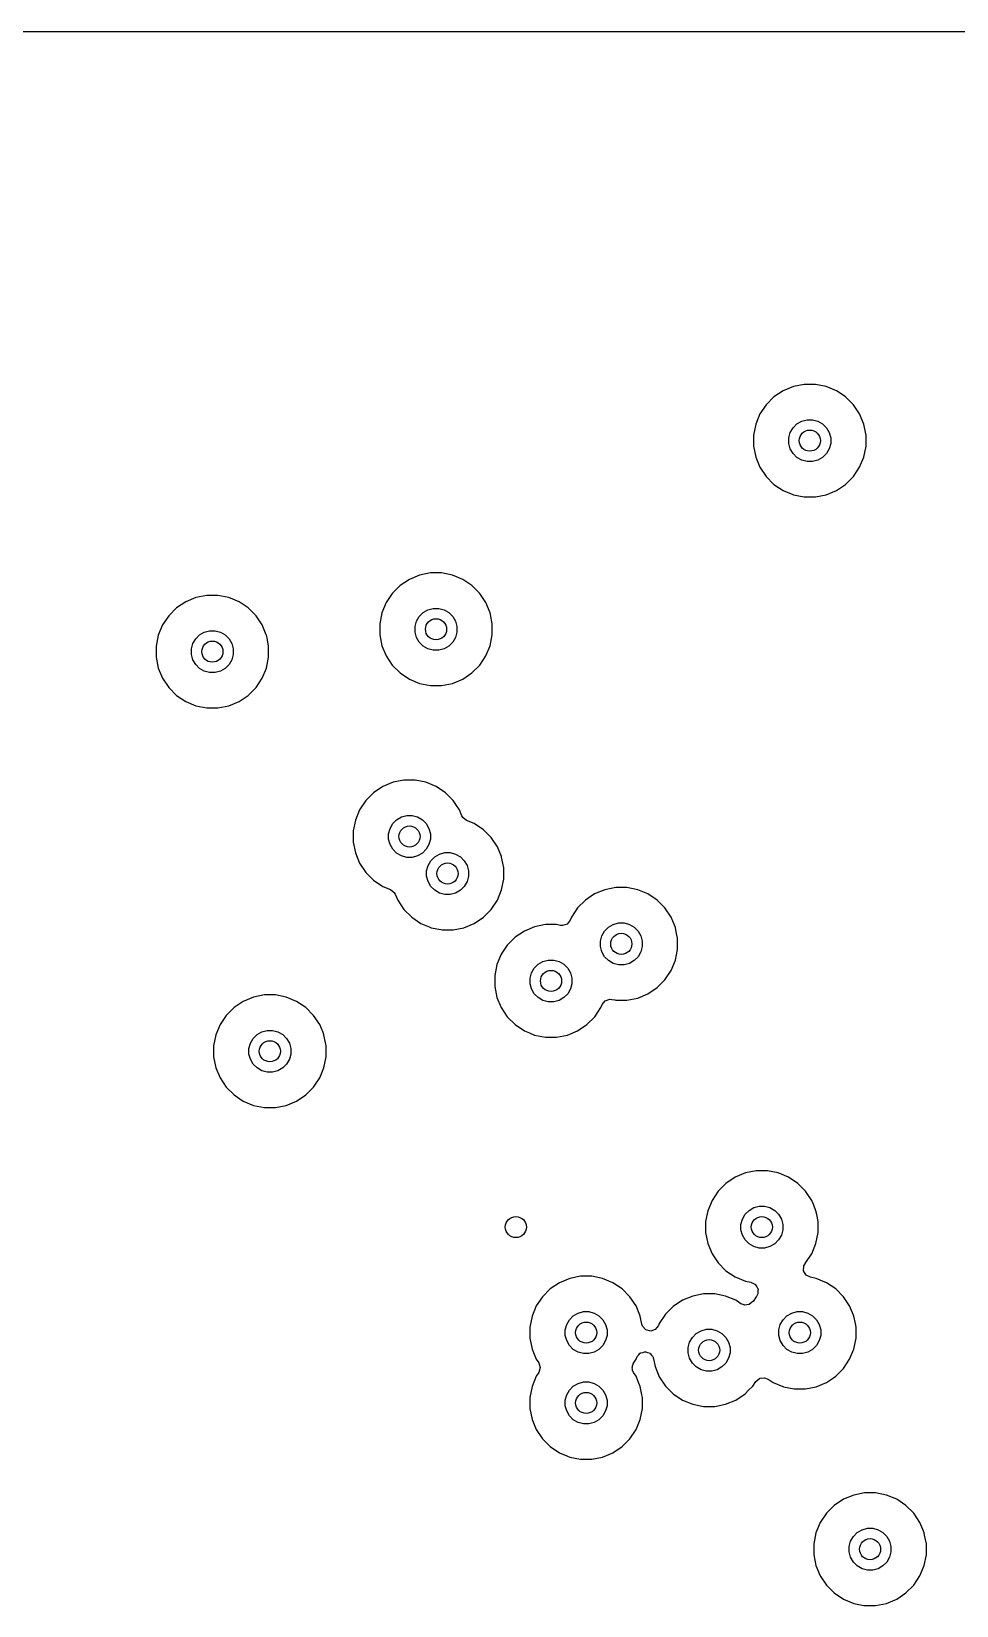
# Model space of a CAD drawing. Header units: inches. Extents: x 2.68 to 6.18, y -3.58 to -1.67.
# Drawn here: x 4.335 to 4.853, y -2.554 to -1.673 of the extents above; entities that cross this region are included whole.
import ezdxf

# ---------------------------------------------------------------- set-up
doc = ezdxf.new("R2010")
doc.units = ezdxf.units.IN
doc.header["$MEASUREMENT"] = 0
doc.layers.add('In2.Cu', color=33, linetype='CONTINUOUS', true_color=0xce7d2c)

msp = doc.modelspace()

# ---------------------------------------------------------------- linework, layer by layer
at = {"layer": 'In2.Cu', "linetype": 'CONTINUOUS'}
for p, q in [((2.68207, -1.67325), (6.1762, -1.67325)), ((4.75602, -1.87435), (4.75085, -1.8778)), ((4.76175, -1.87198), (4.75602, -1.87435)), ((4.75602, -1.87435), (4.75602, -1.87435)), ((4.76784, -1.87077), (4.76175, -1.87198)), ((4.76175, -1.87198), (4.76175, -1.87198)), ((4.77405, -1.87077), (4.76784, -1.87077)), ((4.76784, -1.87077), (4.76784, -1.87077)), ((4.78014, -1.87198), (4.77405, -1.87077)), ((4.77405, -1.87077), (4.77405, -1.87077)), ((4.78587, -1.87435), (4.78014, -1.87198)), ((4.78014, -1.87198), (4.78014, -1.87198)), ((4.78956, -1.87682), (4.78587, -1.87435)), ((4.78587, -1.87435), (4.78587, -1.87435)), ((4.74646, -1.88219), (4.74302, -1.88735)), ((4.74647, -1.88219), (4.74646, -1.88219)), ((4.75085, -1.8778), (4.74647, -1.88219)), ((4.75085, -1.8778), (4.75085, -1.8778)), ((4.79103, -1.8778), (4.78956, -1.87682)), ((4.79104, -1.8778), (4.79103, -1.8778)), ((4.79542, -1.88219), (4.79104, -1.8778)), ((4.79887, -1.88735), (4.79542, -1.88219)), ((4.79542, -1.88219), (4.79542, -1.88219)), ((4.74064, -1.89309), (4.73943, -1.89918)), ((4.74302, -1.88736), (4.74064, -1.89309)), ((4.74064, -1.89309), (4.74064, -1.89309)), ((4.74302, -1.88735), (4.74302, -1.88736)), ((4.76157, -1.89509), (4.76375, -1.89291)), ((4.76375, -1.89291), (4.76642, -1.89137)), ((4.76642, -1.89137), (4.7694, -1.89057)), ((4.7694, -1.89057), (4.77249, -1.89057)), ((4.77249, -1.89057), (4.77546, -1.89137)), ((4.77546, -1.89137), (4.77813, -1.89291)), ((4.77813, -1.89291), (4.78032, -1.89509)), ((4.79887, -1.88736), (4.79887, -1.88735)), ((4.80125, -1.89309), (4.79887, -1.88736)), ((4.8016, -1.89485), (4.80125, -1.89309)), ((4.80125, -1.89309), (4.80125, -1.89309)), ((4.73943, -1.89918), (4.73943, -1.90539)), ((4.75923, -1.90074), (4.76003, -1.89776)), ((4.75923, -1.90383), (4.75923, -1.90074)), ((4.76003, -1.89776), (4.76157, -1.89509)), ((4.78032, -1.89509), (4.78186, -1.89776)), ((4.78186, -1.89776), (4.78265, -1.90074)), ((4.78265, -1.90074), (4.78265, -1.90383)), ((4.80246, -1.89918), (4.8016, -1.89485)), ((4.80246, -1.90539), (4.80246, -1.89918)), ((4.80246, -1.89918), (4.80246, -1.89918)), ((4.80246, -1.89918), (4.80246, -1.89918)), ((4.73943, -1.90539), (4.74064, -1.91148)), ((4.74064, -1.91148), (4.74064, -1.91148)), ((4.74064, -1.91148), (4.74302, -1.91721)), ((4.76003, -1.9068), (4.75923, -1.90383)), ((4.76157, -1.90947), (4.76003, -1.9068)), ((4.76375, -1.91165), (4.76157, -1.90947)), ((4.76642, -1.9132), (4.76375, -1.91165)), ((4.77813, -1.91165), (4.77546, -1.9132)), ((4.78032, -1.90947), (4.77813, -1.91165)), ((4.78186, -1.9068), (4.78032, -1.90947)), ((4.78265, -1.90383), (4.78186, -1.9068)), ((4.79887, -1.91721), (4.80125, -1.91148)), ((4.80125, -1.91148), (4.80246, -1.90539)), ((4.74302, -1.91721), (4.74302, -1.91721)), ((4.74302, -1.91721), (4.74646, -1.92237)), ((4.7694, -1.91399), (4.76642, -1.9132)), ((4.77249, -1.91399), (4.7694, -1.91399)), ((4.77546, -1.9132), (4.77249, -1.91399)), ((4.79542, -1.92237), (4.79887, -1.91721)), ((4.74646, -1.92237), (4.74647, -1.92237)), ((4.74647, -1.92237), (4.75085, -1.92676)), ((4.75085, -1.92676), (4.75085, -1.92676)), ((4.75085, -1.92676), (4.75602, -1.93021)), ((4.78587, -1.93021), (4.79103, -1.92676)), ((4.79103, -1.92676), (4.79542, -1.92237)), ((4.75602, -1.93021), (4.75602, -1.93021)), ((4.75602, -1.93021), (4.76144, -1.93246)), ((4.76144, -1.93246), (4.76175, -1.93259)), ((4.76175, -1.93259), (4.76784, -1.9338)), ((4.76784, -1.9338), (4.76784, -1.9338)), ((4.76784, -1.9338), (4.76784, -1.9338)), ((4.76784, -1.9338), (4.77405, -1.9338)), ((4.77405, -1.9338), (4.78014, -1.93259)), ((4.77405, -1.9338), (4.77405, -1.9338)), ((4.78014, -1.93259), (4.78587, -1.93021)), ((4.54665, -1.97995), (4.54148, -1.98339)), ((4.55238, -1.97757), (4.54665, -1.97994)), ((4.54665, -1.97994), (4.54665, -1.97995)), ((4.55847, -1.97636), (4.55238, -1.97757)), ((4.55238, -1.97757), (4.55238, -1.97757)), ((4.56468, -1.97636), (4.55847, -1.97636)), ((4.55847, -1.97636), (4.55847, -1.97636)), ((4.57077, -1.97757), (4.56468, -1.97636)), ((4.56468, -1.97636), (4.56468, -1.97636)), ((4.5765, -1.97994), (4.57077, -1.97757)), ((4.57077, -1.97757), (4.57077, -1.97757)), ((4.5765, -1.97995), (4.5765, -1.97994)), ((4.58166, -1.98339), (4.5765, -1.97995)), ((4.42711, -1.99009), (4.42137, -1.99246)), ((4.43319, -1.98888), (4.42711, -1.99009)), ((4.42711, -1.99009), (4.42711, -1.99009)), ((4.4394, -1.98888), (4.43319, -1.98888)), ((4.43319, -1.98888), (4.43319, -1.98888)), ((4.44549, -1.99009), (4.4394, -1.98888)), ((4.4394, -1.98888), (4.4394, -1.98888)), ((4.45123, -1.99246), (4.44549, -1.99009)), ((4.44549, -1.99009), (4.44549, -1.99009)), ((4.53709, -1.98778), (4.53365, -1.99295)), ((4.54148, -1.98339), (4.53709, -1.98778)), ((4.53709, -1.98778), (4.53709, -1.98778)), ((4.54148, -1.98339), (4.54148, -1.98339)), ((4.58167, -1.98339), (4.58166, -1.98339)), ((4.58605, -1.98778), (4.58167, -1.98339)), ((4.5895, -1.99295), (4.58605, -1.98778)), ((4.58605, -1.98778), (4.58605, -1.98778)), ((4.41621, -1.99591), (4.41182, -2.0003)), ((4.42137, -1.99246), (4.41621, -1.99591)), ((4.41621, -1.99591), (4.41621, -1.99591)), ((4.42137, -1.99246), (4.42137, -1.99246)), ((4.45639, -1.99591), (4.45123, -1.99246)), ((4.45123, -1.99246), (4.45123, -1.99246)), ((4.46078, -2.0003), (4.45639, -1.99591)), ((4.45639, -1.99591), (4.45639, -1.99591)), ((4.53127, -1.99868), (4.53006, -2.00477)), ((4.53365, -1.99295), (4.53127, -1.99868)), ((4.53127, -1.99868), (4.53127, -1.99868)), ((4.53365, -1.99295), (4.53365, -1.99295)), ((4.5522, -2.00068), (4.55438, -1.9985)), ((4.55438, -1.9985), (4.55705, -1.99696)), ((4.55705, -1.99696), (4.56003, -1.99616)), ((4.56003, -1.99616), (4.56312, -1.99616)), ((4.56312, -1.99616), (4.56609, -1.99696)), ((4.56609, -1.99696), (4.56876, -1.9985)), ((4.56876, -1.9985), (4.57095, -2.00068)), ((4.59188, -1.99868), (4.5895, -1.99295)), ((4.5895, -1.99295), (4.5895, -1.99295)), ((4.59207, -1.99963), (4.59188, -1.99868)), ((4.59188, -1.99868), (4.59188, -1.99868)), ((4.59309, -2.00477), (4.59207, -1.99963)), ((4.40837, -2.00547), (4.40599, -2.0112)), ((4.41182, -2.0003), (4.40837, -2.00547)), ((4.40837, -2.00547), (4.40837, -2.00547)), ((4.41182, -2.0003), (4.41182, -2.0003)), ((4.43178, -2.00948), (4.43476, -2.00868)), ((4.43476, -2.00868), (4.43784, -2.00868)), ((4.43784, -2.00868), (4.44082, -2.00948)), ((4.46376, -2.00477), (4.46078, -2.0003)), ((4.46078, -2.0003), (4.46078, -2.0003)), ((4.46423, -2.00547), (4.46376, -2.00477)), ((4.46461, -2.0064), (4.46423, -2.00547)), ((4.46423, -2.00547), (4.46423, -2.00547)), ((4.46651, -2.01098), (4.46461, -2.0064)), ((4.53006, -2.00477), (4.53006, -2.01098)), ((4.54986, -2.00633), (4.55066, -2.00335)), ((4.54986, -2.00942), (4.54986, -2.00633)), ((4.55066, -2.00335), (4.5522, -2.00068)), ((4.57095, -2.00068), (4.57249, -2.00335)), ((4.57249, -2.00335), (4.57328, -2.00633)), ((4.57328, -2.00633), (4.57328, -2.00942)), ((4.59309, -2.01098), (4.59309, -2.00477)), ((4.59309, -2.00477), (4.59309, -2.00477)), ((4.59309, -2.00477), (4.59309, -2.00477)), ((4.40599, -2.0112), (4.40478, -2.01729)), ((4.40478, -2.01729), (4.40478, -2.0235)), ((4.40599, -2.0112), (4.40599, -2.0112)), ((4.42459, -2.01885), (4.42539, -2.01587)), ((4.42539, -2.01587), (4.42693, -2.0132)), ((4.42693, -2.0132), (4.42911, -2.01102)), ((4.42911, -2.01102), (4.43178, -2.00948)), ((4.44082, -2.00948), (4.44349, -2.01102)), ((4.44349, -2.01102), (4.44567, -2.0132)), ((4.44567, -2.0132), (4.44721, -2.01587)), ((4.44721, -2.01587), (4.44801, -2.01885)), ((4.4666, -2.0112), (4.46651, -2.01098)), ((4.46689, -2.01263), (4.4666, -2.0112)), ((4.46781, -2.01729), (4.46689, -2.01263)), ((4.46781, -2.0235), (4.46781, -2.01729)), ((4.46781, -2.01729), (4.46781, -2.01729)), ((4.46781, -2.01729), (4.46781, -2.01729)), ((4.53006, -2.01098), (4.53127, -2.01707)), ((4.53127, -2.01707), (4.53127, -2.01707)), ((4.53127, -2.01707), (4.53365, -2.0228)), ((4.55066, -2.01239), (4.54986, -2.00942)), ((4.5522, -2.01506), (4.55066, -2.01239)), ((4.55438, -2.01724), (4.5522, -2.01506)), ((4.55705, -2.01879), (4.55438, -2.01724)), ((4.56876, -2.01724), (4.56609, -2.01879)), ((4.57095, -2.01506), (4.56876, -2.01724)), ((4.57249, -2.01239), (4.57095, -2.01506)), ((4.57328, -2.00942), (4.57249, -2.01239)), ((4.5895, -2.0228), (4.59188, -2.01707)), ((4.59188, -2.01707), (4.59309, -2.01098)), ((4.40478, -2.0235), (4.40599, -2.02959)), ((4.42459, -2.02194), (4.42459, -2.01885)), ((4.42539, -2.02491), (4.42459, -2.02194)), ((4.42693, -2.02758), (4.42539, -2.02491)), ((4.44721, -2.02491), (4.44567, -2.02758)), ((4.44801, -2.02194), (4.44721, -2.02491)), ((4.44801, -2.01885), (4.44801, -2.02194)), ((4.4666, -2.02959), (4.46781, -2.0235)), ((4.53365, -2.0228), (4.53365, -2.0228)), ((4.53365, -2.0228), (4.53709, -2.02796)), ((4.56003, -2.01958), (4.55705, -2.01879)), ((4.56312, -2.01958), (4.56003, -2.01958)), ((4.56609, -2.01879), (4.56312, -2.01958)), ((4.58605, -2.02796), (4.5895, -2.0228)), ((4.40599, -2.02959), (4.40599, -2.02959)), ((4.40599, -2.02959), (4.40837, -2.03532)), ((4.40837, -2.03532), (4.40837, -2.03532)), ((4.40837, -2.03532), (4.41182, -2.04048)), ((4.42911, -2.02976), (4.42693, -2.02758)), ((4.43178, -2.03131), (4.42911, -2.02976)), ((4.43476, -2.0321), (4.43178, -2.03131)), ((4.43784, -2.0321), (4.43476, -2.0321)), ((4.44082, -2.03131), (4.43784, -2.0321)), ((4.44349, -2.02976), (4.44082, -2.03131)), ((4.44567, -2.02758), (4.44349, -2.02976)), ((4.46078, -2.04048), (4.46423, -2.03532)), ((4.46423, -2.03532), (4.4666, -2.02959)), ((4.53709, -2.02796), (4.53709, -2.02796)), ((4.53709, -2.02796), (4.54148, -2.03235)), ((4.54148, -2.03235), (4.54148, -2.03235)), ((4.54148, -2.03235), (4.54665, -2.0358)), ((4.5765, -2.0358), (4.58166, -2.03235)), ((4.58166, -2.03235), (4.58605, -2.02796)), ((4.41182, -2.04048), (4.41182, -2.04048)), ((4.41182, -2.04048), (4.41621, -2.04487)), ((4.45639, -2.04487), (4.46078, -2.04048)), ((4.54665, -2.0358), (4.54665, -2.0358)), ((4.54665, -2.0358), (4.55238, -2.03818)), ((4.55238, -2.03818), (4.55238, -2.03818)), ((4.55238, -2.03818), (4.55847, -2.03939)), ((4.55847, -2.03939), (4.55847, -2.03939)), ((4.55847, -2.03939), (4.55847, -2.03939)), ((4.55847, -2.03939), (4.56468, -2.03939)), ((4.56468, -2.03939), (4.57077, -2.03818)), ((4.56468, -2.03939), (4.56468, -2.03939)), ((4.57077, -2.03818), (4.5765, -2.0358)), ((4.41621, -2.04487), (4.41621, -2.04487)), ((4.41621, -2.04487), (4.42137, -2.04832)), ((4.42137, -2.04832), (4.42137, -2.04832)), ((4.42137, -2.04832), (4.42711, -2.0507)), ((4.42711, -2.0507), (4.42711, -2.0507)), ((4.42711, -2.0507), (4.43319, -2.05191)), ((4.43319, -2.05191), (4.43319, -2.05191)), ((4.43319, -2.05191), (4.43319, -2.05191)), ((4.43319, -2.05191), (4.4394, -2.05191)), ((4.4394, -2.05191), (4.44549, -2.0507)), ((4.4394, -2.05191), (4.4394, -2.05191)), ((4.44549, -2.0507), (4.45123, -2.04832)), ((4.45123, -2.04832), (4.45639, -2.04487)), ((4.53178, -2.09593), (4.52662, -2.09938)), ((4.53751, -2.09355), (4.53178, -2.09593)), ((4.53178, -2.09593), (4.53178, -2.09593)), ((4.53752, -2.09355), (4.53751, -2.09355)), ((4.5436, -2.09234), (4.53752, -2.09355)), ((4.54981, -2.09234), (4.5436, -2.09234)), ((4.5436, -2.09234), (4.5436, -2.09234)), ((4.5559, -2.09355), (4.54981, -2.09234)), ((4.54981, -2.09234), (4.54981, -2.09234)), ((4.56164, -2.09593), (4.5559, -2.09355)), ((4.5559, -2.09355), (4.5559, -2.09355)), ((4.5668, -2.09938), (4.56164, -2.09593)), ((4.56164, -2.09593), (4.56164, -2.09593)), ((4.52223, -2.10377), (4.51878, -2.10893)), ((4.52662, -2.09938), (4.52223, -2.10377)), ((4.52223, -2.10377), (4.52223, -2.10377)), ((4.52662, -2.09938), (4.52662, -2.09938)), ((4.57119, -2.10377), (4.5668, -2.09938)), ((4.5668, -2.09938), (4.5668, -2.09938)), ((4.57261, -2.10589), (4.57119, -2.10377)), ((4.51878, -2.10893), (4.5164, -2.11467)), ((4.51878, -2.10893), (4.51878, -2.10893)), ((4.53734, -2.11667), (4.53952, -2.11449)), ((4.53952, -2.11449), (4.54219, -2.11295)), ((4.54219, -2.11295), (4.54517, -2.11215)), ((4.54517, -2.11215), (4.54825, -2.11215)), ((4.54825, -2.11215), (4.55123, -2.11295)), ((4.55123, -2.11295), (4.5539, -2.11449)), ((4.5539, -2.11449), (4.55608, -2.11667)), ((4.57464, -2.10893), (4.57261, -2.10589)), ((4.57601, -2.11226), (4.57464, -2.10893)), ((4.57651, -2.11317), (4.57601, -2.11226)), ((4.57866, -2.1149), (4.57651, -2.11317)), ((4.5164, -2.11467), (4.51519, -2.12075)), ((4.51519, -2.12075), (4.51519, -2.12696)), ((4.5164, -2.11467), (4.5164, -2.11467)), ((4.535, -2.12232), (4.5358, -2.11934)), ((4.535, -2.1254), (4.535, -2.12232)), ((4.5358, -2.11934), (4.53734, -2.11667)), ((4.55608, -2.11667), (4.55762, -2.11934)), ((4.55762, -2.11934), (4.55842, -2.12232)), ((4.55842, -2.12232), (4.55842, -2.1254)), ((4.58295, -2.11668), (4.57866, -2.1149)), ((4.58811, -2.12013), (4.58295, -2.11668)), ((4.58295, -2.11668), (4.58295, -2.11668)), ((4.5925, -2.12452), (4.58811, -2.12013)), ((4.58811, -2.12013), (4.58811, -2.12013)), ((4.51519, -2.12696), (4.5164, -2.13305)), ((4.5358, -2.12838), (4.535, -2.1254)), ((4.53734, -2.13105), (4.5358, -2.12838)), ((4.53952, -2.13323), (4.53734, -2.13105)), ((4.55608, -2.13105), (4.5539, -2.13323)), ((4.55762, -2.12838), (4.55608, -2.13105)), ((4.55842, -2.1254), (4.55762, -2.12838)), ((4.59595, -2.12968), (4.5925, -2.12452)), ((4.5925, -2.12452), (4.5925, -2.12452)), ((4.59818, -2.13505), (4.59595, -2.12968)), ((4.59595, -2.12968), (4.59595, -2.12968)), ((4.5164, -2.13305), (4.5164, -2.13305)), ((4.5164, -2.13305), (4.51878, -2.13879)), ((4.51878, -2.13879), (4.51878, -2.13879)), ((4.51878, -2.13879), (4.52223, -2.14395)), ((4.54219, -2.13477), (4.53952, -2.13323)), ((4.54517, -2.13557), (4.54219, -2.13477)), ((4.54825, -2.13557), (4.54517, -2.13557)), ((4.55123, -2.13477), (4.54825, -2.13557)), ((4.5539, -2.13323), (4.55123, -2.13477)), ((4.55631, -2.14306), (4.55711, -2.14009)), ((4.55711, -2.14009), (4.55865, -2.13742)), ((4.55865, -2.13742), (4.56083, -2.13524)), ((4.56083, -2.13524), (4.5635, -2.13369)), ((4.5635, -2.13369), (4.56648, -2.1329)), ((4.56648, -2.1329), (4.56956, -2.1329)), ((4.56956, -2.1329), (4.57254, -2.13369)), ((4.57254, -2.13369), (4.57521, -2.13524)), ((4.57521, -2.13524), (4.57739, -2.13742)), ((4.57739, -2.13742), (4.57893, -2.14009)), ((4.57893, -2.14009), (4.57973, -2.14306)), ((4.59833, -2.13541), (4.59818, -2.13505)), ((4.599, -2.13879), (4.59833, -2.13541)), ((4.59954, -2.1415), (4.599, -2.13879)), ((4.52223, -2.14395), (4.52223, -2.14395)), ((4.52223, -2.14395), (4.52662, -2.14834)), ((4.52662, -2.14834), (4.52662, -2.14834)), ((4.52662, -2.14834), (4.53178, -2.15179)), ((4.55631, -2.14615), (4.55631, -2.14306)), ((4.55711, -2.14913), (4.55631, -2.14615)), ((4.55865, -2.1518), (4.55711, -2.14913)), ((4.57893, -2.14913), (4.57739, -2.1518)), ((4.57973, -2.14615), (4.57893, -2.14913)), ((4.57973, -2.14306), (4.57973, -2.14615)), ((4.59833, -2.1538), (4.59954, -2.14771)), ((4.59954, -2.14771), (4.59954, -2.1415)), ((4.59954, -2.1415), (4.59954, -2.1415)), ((4.59954, -2.1415), (4.59954, -2.1415)), ((4.53178, -2.15179), (4.53178, -2.15179)), ((4.53178, -2.15179), (4.53607, -2.15357)), ((4.53607, -2.15357), (4.53821, -2.15529)), ((4.53821, -2.15529), (4.53872, -2.15621)), ((4.53872, -2.15621), (4.54009, -2.15953)), ((4.56083, -2.15398), (4.55865, -2.1518)), ((4.5635, -2.15552), (4.56083, -2.15398)), ((4.56648, -2.15632), (4.5635, -2.15552)), ((4.56956, -2.15632), (4.56648, -2.15632)), ((4.57254, -2.15552), (4.56956, -2.15632)), ((4.57521, -2.15398), (4.57254, -2.15552)), ((4.57739, -2.1518), (4.57521, -2.15398)), ((4.59595, -2.15953), (4.59833, -2.1538)), ((4.65043, -2.15605), (4.64526, -2.1595)), ((4.65616, -2.15367), (4.65043, -2.15605)), ((4.65043, -2.15605), (4.65043, -2.15605)), ((4.66225, -2.15246), (4.65616, -2.15367)), ((4.65616, -2.15367), (4.65616, -2.15367)), ((4.66846, -2.15246), (4.66225, -2.15246)), ((4.66225, -2.15246), (4.66225, -2.15246)), ((4.67455, -2.15367), (4.66846, -2.15246)), ((4.66846, -2.15246), (4.66846, -2.15246)), ((4.68028, -2.15605), (4.67455, -2.15367)), ((4.67455, -2.15367), (4.67455, -2.15367)), ((4.68544, -2.1595), (4.68028, -2.15605)), ((4.68028, -2.15605), (4.68028, -2.15605)), ((4.54009, -2.15953), (4.54009, -2.15953)), ((4.54009, -2.15953), (4.54354, -2.1647)), ((4.54354, -2.1647), (4.54354, -2.1647)), ((4.54354, -2.1647), (4.54793, -2.16909)), ((4.58811, -2.16909), (4.5925, -2.1647)), ((4.5925, -2.1647), (4.59595, -2.15953)), ((4.64087, -2.16389), (4.63743, -2.16905)), ((4.64526, -2.1595), (4.64087, -2.16389)), ((4.64087, -2.16389), (4.64087, -2.16389)), ((4.64526, -2.1595), (4.64526, -2.1595)), ((4.68983, -2.16389), (4.68544, -2.1595)), ((4.68544, -2.1595), (4.68544, -2.1595)), ((4.69328, -2.16905), (4.68983, -2.16389)), ((4.68983, -2.16389), (4.68983, -2.16389)), ((4.54793, -2.16909), (4.54793, -2.16909)), ((4.54793, -2.16909), (4.55309, -2.17254)), ((4.55309, -2.17254), (4.55309, -2.17254)), ((4.55309, -2.17254), (4.55764, -2.17442)), ((4.55764, -2.17442), (4.55883, -2.17491)), ((4.55883, -2.17491), (4.56433, -2.17601)), ((4.56433, -2.17601), (4.56492, -2.17612)), ((4.56492, -2.17612), (4.56492, -2.17612)), ((4.56492, -2.17612), (4.56492, -2.17612)), ((4.56492, -2.17612), (4.57113, -2.17612)), ((4.57113, -2.17612), (4.57721, -2.17491)), ((4.57113, -2.17612), (4.57113, -2.17612)), ((4.57721, -2.17491), (4.58295, -2.17254)), ((4.58295, -2.17254), (4.58811, -2.16909)), ((4.61679, -2.17442), (4.61106, -2.1768)), ((4.62288, -2.17321), (4.61679, -2.17442)), ((4.61679, -2.17442), (4.61679, -2.17442)), ((4.62909, -2.17321), (4.62288, -2.17321)), ((4.62288, -2.17321), (4.62288, -2.17321)), ((4.63127, -2.17364), (4.62909, -2.17321)), ((4.6324, -2.17373), (4.63127, -2.17364)), ((4.63501, -2.17286), (4.6324, -2.17373)), ((4.63673, -2.17072), (4.63501, -2.17286)), ((4.63743, -2.16905), (4.63673, -2.17072)), ((4.63743, -2.16905), (4.63743, -2.16905)), ((4.65598, -2.17679), (4.65816, -2.17461)), ((4.65816, -2.17461), (4.66083, -2.17306)), ((4.66083, -2.17306), (4.66381, -2.17227)), ((4.66381, -2.17227), (4.6669, -2.17227)), ((4.6669, -2.17227), (4.66987, -2.17306)), ((4.66987, -2.17306), (4.67254, -2.17461)), ((4.67254, -2.17461), (4.67472, -2.17679)), ((4.69517, -2.1736), (4.69328, -2.16905)), ((4.69328, -2.16905), (4.69328, -2.16905)), ((4.69566, -2.17478), (4.69517, -2.1736)), ((4.69614, -2.17719), (4.69566, -2.17478)), ((4.6015, -2.18463), (4.59806, -2.1898)), ((4.60589, -2.18024), (4.6015, -2.18463)), ((4.6015, -2.18463), (4.6015, -2.18463)), ((4.61106, -2.1768), (4.60589, -2.18024)), ((4.60589, -2.18024), (4.60589, -2.18024)), ((4.61106, -2.1768), (4.61106, -2.1768)), ((4.65364, -2.18243), (4.65444, -2.17946)), ((4.65364, -2.18552), (4.65364, -2.18243)), ((4.65444, -2.17946), (4.65598, -2.17679)), ((4.67472, -2.17679), (4.67627, -2.17946)), ((4.67627, -2.17946), (4.67706, -2.18243)), ((4.67706, -2.18243), (4.67706, -2.18552)), ((4.69687, -2.18087), (4.69614, -2.17719)), ((4.69687, -2.18708), (4.69687, -2.18087)), ((4.69687, -2.18087), (4.69687, -2.18087)), ((4.69687, -2.18087), (4.69687, -2.18087)), ((4.59806, -2.1898), (4.59568, -2.19553)), ((4.59806, -2.1898), (4.59806, -2.1898)), ((4.61879, -2.19535), (4.62146, -2.19381)), ((4.62146, -2.19381), (4.62444, -2.19301)), ((4.62444, -2.19301), (4.62753, -2.19301)), ((4.62753, -2.19301), (4.6305, -2.19381)), ((4.6305, -2.19381), (4.63317, -2.19535)), ((4.65444, -2.1885), (4.65364, -2.18552)), ((4.65598, -2.19117), (4.65444, -2.1885)), ((4.65816, -2.19335), (4.65598, -2.19117)), ((4.66083, -2.19489), (4.65816, -2.19335)), ((4.67254, -2.19335), (4.66987, -2.19489)), ((4.67472, -2.19117), (4.67254, -2.19335)), ((4.67627, -2.1885), (4.67472, -2.19117)), ((4.67706, -2.18552), (4.67627, -2.1885)), ((4.69328, -2.1989), (4.69566, -2.19317)), ((4.69566, -2.19317), (4.69687, -2.18708)), ((4.59568, -2.19553), (4.59447, -2.20162)), ((4.59447, -2.20162), (4.59447, -2.20783)), ((4.59568, -2.19553), (4.59568, -2.19553)), ((4.61427, -2.20318), (4.61507, -2.2002)), ((4.61507, -2.2002), (4.61661, -2.19753)), ((4.61661, -2.19753), (4.61879, -2.19535)), ((4.63317, -2.19535), (4.63535, -2.19753)), ((4.63535, -2.19753), (4.6369, -2.2002)), ((4.6369, -2.2002), (4.63769, -2.20318)), ((4.66381, -2.19569), (4.66083, -2.19489)), ((4.6669, -2.19569), (4.66381, -2.19569)), ((4.66987, -2.19489), (4.6669, -2.19569)), ((4.68983, -2.20407), (4.69328, -2.1989)), ((4.59447, -2.20783), (4.59568, -2.21392)), ((4.61427, -2.20627), (4.61427, -2.20318)), ((4.61507, -2.20924), (4.61427, -2.20627)), ((4.61661, -2.21191), (4.61507, -2.20924)), ((4.6369, -2.20924), (4.63535, -2.21191)), ((4.63769, -2.20627), (4.6369, -2.20924)), ((4.63769, -2.20318), (4.63769, -2.20627)), ((4.68028, -2.21191), (4.68544, -2.20846)), ((4.68544, -2.20846), (4.68983, -2.20407)), ((4.44841, -2.21961), (4.44402, -2.224)), ((4.45358, -2.21617), (4.44841, -2.21961)), ((4.44841, -2.21961), (4.44841, -2.21961)), ((4.45931, -2.21379), (4.45358, -2.21617)), ((4.45358, -2.21617), (4.45358, -2.21617)), ((4.4654, -2.21258), (4.45931, -2.21379)), ((4.45931, -2.21379), (4.45931, -2.21379)), ((4.47161, -2.21258), (4.4654, -2.21258)), ((4.4654, -2.21258), (4.4654, -2.21258)), ((4.4777, -2.21379), (4.47161, -2.21258)), ((4.47161, -2.21258), (4.47161, -2.21258)), ((4.48343, -2.21617), (4.4777, -2.21379)), ((4.4777, -2.21379), (4.4777, -2.21379)), ((4.48859, -2.21961), (4.48343, -2.21617)), ((4.48343, -2.21617), (4.48343, -2.21617)), ((4.49298, -2.224), (4.48859, -2.21961)), ((4.48859, -2.21961), (4.48859, -2.21961)), ((4.59568, -2.21392), (4.59568, -2.21392)), ((4.59568, -2.21392), (4.59806, -2.21965)), ((4.59806, -2.21965), (4.59806, -2.21965)), ((4.59806, -2.21965), (4.6015, -2.22481)), ((4.61879, -2.21409), (4.61661, -2.21191)), ((4.62146, -2.21564), (4.61879, -2.21409)), ((4.62444, -2.21643), (4.62146, -2.21564)), ((4.62753, -2.21643), (4.62444, -2.21643)), ((4.6305, -2.21564), (4.62753, -2.21643)), ((4.63317, -2.21409), (4.6305, -2.21564)), ((4.63535, -2.21191), (4.63317, -2.21409)), ((4.65046, -2.22481), (4.65391, -2.21965)), ((4.65391, -2.21965), (4.65461, -2.21798)), ((4.65461, -2.21798), (4.65633, -2.21584)), ((4.65633, -2.21584), (4.65894, -2.21497)), ((4.65894, -2.21497), (4.66007, -2.21506)), ((4.66007, -2.21506), (4.66169, -2.21538)), ((4.66169, -2.21538), (4.66225, -2.21549)), ((4.66225, -2.21549), (4.66225, -2.21549)), ((4.66225, -2.21549), (4.66846, -2.21549)), ((4.66846, -2.21549), (4.67455, -2.21428)), ((4.66846, -2.21549), (4.66846, -2.21549)), ((4.67455, -2.21428), (4.68028, -2.21191)), ((4.44057, -2.22917), (4.4382, -2.2349)), ((4.44058, -2.22917), (4.44057, -2.22917)), ((4.44402, -2.224), (4.44058, -2.22917)), ((4.44402, -2.224), (4.44402, -2.224)), ((4.49643, -2.22917), (4.49298, -2.224)), ((4.49298, -2.224), (4.49298, -2.224)), ((4.49827, -2.2336), (4.49643, -2.22917)), ((4.49643, -2.22917), (4.49643, -2.22917)), ((4.6015, -2.22481), (4.6015, -2.22481)), ((4.6015, -2.22481), (4.60589, -2.2292)), ((4.64607, -2.2292), (4.65046, -2.22481)), ((4.4382, -2.2349), (4.43699, -2.24099)), ((4.4382, -2.2349), (4.4382, -2.2349)), ((4.45759, -2.23957), (4.45913, -2.2369)), ((4.45913, -2.2369), (4.46131, -2.23472)), ((4.46131, -2.23472), (4.46398, -2.23318)), ((4.46398, -2.23318), (4.46696, -2.23238)), ((4.46696, -2.23238), (4.47005, -2.23238)), ((4.47005, -2.23238), (4.47302, -2.23318)), ((4.47302, -2.23318), (4.47569, -2.23472)), ((4.47569, -2.23472), (4.47787, -2.2369)), ((4.47787, -2.2369), (4.47942, -2.23957)), ((4.49881, -2.2349), (4.49827, -2.2336)), ((4.499, -2.23585), (4.49881, -2.2349)), ((4.50002, -2.24099), (4.499, -2.23585)), ((4.60589, -2.2292), (4.60589, -2.2292)), ((4.60589, -2.2292), (4.61106, -2.23265)), ((4.61106, -2.23265), (4.61106, -2.23265)), ((4.61106, -2.23265), (4.61397, -2.23386)), ((4.61397, -2.23386), (4.61679, -2.23503)), ((4.61679, -2.23503), (4.62288, -2.23624)), ((4.62288, -2.23624), (4.62288, -2.23624)), ((4.62288, -2.23624), (4.62288, -2.23624)), ((4.62288, -2.23624), (4.62909, -2.23624)), ((4.62909, -2.23624), (4.63518, -2.23503)), ((4.62909, -2.23624), (4.62909, -2.23624)), ((4.63518, -2.23503), (4.64091, -2.23265)), ((4.64091, -2.23265), (4.64607, -2.2292)), ((4.43699, -2.24099), (4.43699, -2.2472)), ((4.45679, -2.24255), (4.45759, -2.23957)), ((4.45679, -2.24564), (4.45679, -2.24255)), ((4.45759, -2.24861), (4.45679, -2.24564)), ((4.47942, -2.23957), (4.48021, -2.24255)), ((4.48021, -2.24564), (4.47942, -2.24861)), ((4.48021, -2.24255), (4.48021, -2.24564)), ((4.50002, -2.2472), (4.50002, -2.24099)), ((4.50002, -2.24099), (4.50002, -2.24099)), ((4.50002, -2.24099), (4.50002, -2.24099)), ((4.43699, -2.2472), (4.4382, -2.25329)), ((4.4382, -2.25329), (4.4382, -2.25329)), ((4.4382, -2.25329), (4.44057, -2.25902)), ((4.45913, -2.25128), (4.45759, -2.24861)), ((4.46131, -2.25346), (4.45913, -2.25128)), ((4.46398, -2.25501), (4.46131, -2.25346)), ((4.46696, -2.2558), (4.46398, -2.25501)), ((4.47302, -2.25501), (4.47005, -2.2558)), ((4.47569, -2.25346), (4.47302, -2.25501)), ((4.47787, -2.25128), (4.47569, -2.25346)), ((4.47942, -2.24861), (4.47787, -2.25128)), ((4.49643, -2.25902), (4.49881, -2.25329)), ((4.49881, -2.25329), (4.50002, -2.2472)), ((4.44057, -2.25902), (4.44058, -2.25902)), ((4.44058, -2.25902), (4.44402, -2.26418)), ((4.44402, -2.26418), (4.44402, -2.26418)), ((4.44402, -2.26418), (4.44841, -2.26857)), ((4.47005, -2.2558), (4.46696, -2.2558)), ((4.48859, -2.26857), (4.49298, -2.26418)), ((4.49298, -2.26418), (4.49643, -2.25902)), ((4.44841, -2.26857), (4.44841, -2.26857)), ((4.44841, -2.26857), (4.45358, -2.27202)), ((4.45358, -2.27202), (4.45358, -2.27202)), ((4.45358, -2.27202), (4.45931, -2.2744)), ((4.4777, -2.2744), (4.48343, -2.27202)), ((4.48343, -2.27202), (4.48859, -2.26857)), ((4.45931, -2.2744), (4.45931, -2.2744)), ((4.45931, -2.2744), (4.4654, -2.27561)), ((4.4654, -2.27561), (4.4654, -2.27561)), ((4.4654, -2.27561), (4.4654, -2.27561)), ((4.4654, -2.27561), (4.47161, -2.27561)), ((4.47161, -2.27561), (4.4777, -2.2744)), ((4.47161, -2.27561), (4.47161, -2.27561)), ((4.72917, -2.31459), (4.724, -2.31804)), ((4.7349, -2.31222), (4.72917, -2.31459)), ((4.72917, -2.31459), (4.72917, -2.31459)), ((4.74099, -2.311), (4.7349, -2.31222)), ((4.7349, -2.31222), (4.7349, -2.31222)), ((4.7472, -2.311), (4.74099, -2.311)), ((4.74099, -2.311), (4.74099, -2.311)), ((4.75329, -2.31222), (4.7472, -2.311)), ((4.7472, -2.311), (4.7472, -2.311)), ((4.75902, -2.31459), (4.75329, -2.31222)), ((4.75329, -2.31222), (4.75329, -2.31222)), ((4.76418, -2.31804), (4.75902, -2.31459)), ((4.75902, -2.31459), (4.75902, -2.31459)), ((4.71961, -2.32243), (4.71617, -2.32759)), ((4.724, -2.31804), (4.71961, -2.32243)), ((4.71961, -2.32243), (4.71961, -2.32243)), ((4.724, -2.31804), (4.724, -2.31804)), ((4.76857, -2.32243), (4.76418, -2.31804)), ((4.76418, -2.31804), (4.76418, -2.31804)), ((4.77202, -2.32759), (4.76857, -2.32243)), ((4.76857, -2.32243), (4.76857, -2.32243)), ((4.71379, -2.33333), (4.71258, -2.33942)), ((4.71617, -2.32759), (4.71379, -2.33333)), ((4.71379, -2.33333), (4.71379, -2.33333)), ((4.71617, -2.32759), (4.71617, -2.32759)), ((4.73472, -2.33533), (4.7369, -2.33315)), ((4.7369, -2.33315), (4.73957, -2.33161)), ((4.73957, -2.33161), (4.74255, -2.33081)), ((4.74255, -2.33081), (4.74564, -2.33081)), ((4.74564, -2.33081), (4.74861, -2.33161)), ((4.74861, -2.33161), (4.75128, -2.33315)), ((4.75128, -2.33315), (4.75346, -2.33533)), ((4.77315, -2.3303), (4.77202, -2.32759)), ((4.77202, -2.32759), (4.77202, -2.32759)), ((4.7744, -2.33333), (4.77315, -2.3303)), ((4.77482, -2.33547), (4.7744, -2.33333)), ((4.71258, -2.33942), (4.71258, -2.34562)), ((4.73238, -2.34098), (4.73318, -2.338)), ((4.73238, -2.34406), (4.73238, -2.34098)), ((4.73318, -2.338), (4.73472, -2.33533)), ((4.75346, -2.33533), (4.75501, -2.338)), ((4.75501, -2.338), (4.7558, -2.34098)), ((4.7558, -2.34098), (4.7558, -2.34406)), ((4.77561, -2.33942), (4.77482, -2.33547)), ((4.77561, -2.34562), (4.77561, -2.33942)), ((4.77561, -2.33942), (4.77561, -2.33942)), ((4.77561, -2.33942), (4.77561, -2.33942)), ((4.71258, -2.34562), (4.71379, -2.35171)), ((4.71379, -2.35171), (4.71379, -2.35171)), ((4.71379, -2.35171), (4.71617, -2.35745)), ((4.73318, -2.34704), (4.73238, -2.34406)), ((4.73472, -2.34971), (4.73318, -2.34704)), ((4.7369, -2.35189), (4.73472, -2.34971)), ((4.73957, -2.35343), (4.7369, -2.35189)), ((4.75128, -2.35189), (4.74861, -2.35343)), ((4.75346, -2.34971), (4.75128, -2.35189)), ((4.75501, -2.34704), (4.75346, -2.34971)), ((4.7558, -2.34406), (4.75501, -2.34704)), ((4.77202, -2.35745), (4.7744, -2.35171)), ((4.7744, -2.35171), (4.77561, -2.34562)), ((4.71617, -2.35745), (4.71617, -2.35745)), ((4.71617, -2.35745), (4.71961, -2.36261)), ((4.74255, -2.35423), (4.73957, -2.35343)), ((4.74564, -2.35423), (4.74255, -2.35423)), ((4.74861, -2.35343), (4.74564, -2.35423)), ((4.76857, -2.36261), (4.77202, -2.35745)), ((4.64257, -2.37006), (4.63648, -2.37127)), ((4.64877, -2.37006), (4.64257, -2.37006)), ((4.64257, -2.37006), (4.64257, -2.37006)), ((4.65486, -2.37127), (4.64877, -2.37006)), ((4.64877, -2.37006), (4.64877, -2.37006)), ((4.71961, -2.36261), (4.71961, -2.36261)), ((4.71961, -2.36261), (4.724, -2.367)), ((4.724, -2.367), (4.724, -2.367)), ((4.724, -2.367), (4.72917, -2.37045)), ((4.76749, -2.36696), (4.76764, -2.36421)), ((4.76885, -2.36935), (4.76749, -2.36696)), ((4.76764, -2.36421), (4.76847, -2.36274)), ((4.76847, -2.36274), (4.76857, -2.36261)), ((4.76857, -2.36261), (4.76857, -2.36261)), ((4.77129, -2.37062), (4.76885, -2.36935)), ((4.62558, -2.37709), (4.62119, -2.38148)), ((4.63074, -2.37365), (4.62558, -2.37709)), ((4.62558, -2.37709), (4.62558, -2.37709)), ((4.63648, -2.37127), (4.63074, -2.37365)), ((4.63074, -2.37365), (4.63074, -2.37365)), ((4.63648, -2.37127), (4.63648, -2.37127)), ((4.6606, -2.37365), (4.65486, -2.37127)), ((4.65486, -2.37127), (4.65486, -2.37127)), ((4.66576, -2.37709), (4.6606, -2.37365)), ((4.6606, -2.37365), (4.6606, -2.37365)), ((4.67015, -2.38148), (4.66576, -2.37709)), ((4.66576, -2.37709), (4.66576, -2.37709)), ((4.72917, -2.37045), (4.72917, -2.37045)), ((4.72917, -2.37045), (4.7349, -2.37282)), ((4.7349, -2.37282), (4.7349, -2.37282)), ((4.7349, -2.37282), (4.73785, -2.37341)), ((4.73785, -2.37341), (4.73816, -2.37347)), ((4.73816, -2.37347), (4.73932, -2.37408)), ((4.73932, -2.37408), (4.74051, -2.37466)), ((4.74051, -2.37466), (4.74054, -2.37472)), ((4.74054, -2.37472), (4.7406, -2.37475)), ((4.7406, -2.37475), (4.74125, -2.37589)), ((4.74125, -2.37589), (4.74193, -2.37702)), ((4.74189, -2.37845), (4.74185, -2.37977)), ((4.74196, -2.37714), (4.74189, -2.37845)), ((4.74193, -2.37702), (4.74192, -2.37708)), ((4.74192, -2.37708), (4.74196, -2.37714)), ((4.77455, -2.37127), (4.77129, -2.37062)), ((4.78028, -2.37365), (4.77455, -2.37127)), ((4.77455, -2.37127), (4.77455, -2.37127)), ((4.78544, -2.37709), (4.78028, -2.37365)), ((4.78028, -2.37365), (4.78028, -2.37365)), ((4.78983, -2.38148), (4.78544, -2.37709)), ((4.78544, -2.37709), (4.78544, -2.37709)), ((4.61774, -2.38665), (4.61536, -2.39238)), ((4.62119, -2.38148), (4.61774, -2.38665)), ((4.61774, -2.38665), (4.61774, -2.38665)), ((4.62119, -2.38148), (4.62119, -2.38148)), ((4.6736, -2.38665), (4.67015, -2.38148)), ((4.67015, -2.38148), (4.67015, -2.38148)), ((4.6757, -2.39173), (4.6736, -2.38665)), ((4.6736, -2.38665), (4.6736, -2.38665)), ((4.69448, -2.38694), (4.69009, -2.39133)), ((4.69964, -2.38349), (4.69448, -2.38694)), ((4.69448, -2.38694), (4.69448, -2.38694)), ((4.70537, -2.38111), (4.69964, -2.38349)), ((4.69964, -2.38349), (4.69964, -2.38349)), ((4.71146, -2.3799), (4.70537, -2.38111)), ((4.70537, -2.38111), (4.70537, -2.38111)), ((4.71767, -2.3799), (4.71146, -2.3799)), ((4.71146, -2.3799), (4.71146, -2.3799)), ((4.72376, -2.38111), (4.71767, -2.3799)), ((4.71767, -2.3799), (4.71767, -2.3799)), ((4.72949, -2.38349), (4.72376, -2.38111)), ((4.72376, -2.38111), (4.72376, -2.38111)), ((4.7295, -2.38349), (4.72949, -2.38349)), ((4.73238, -2.38541), (4.7295, -2.38349)), ((4.73414, -2.38611), (4.73238, -2.38541)), ((4.73426, -2.38617), (4.73414, -2.38611)), ((4.73428, -2.38616), (4.73426, -2.38617)), ((4.73431, -2.38617), (4.73428, -2.38616)), ((4.73565, -2.38601), (4.73431, -2.38617)), ((4.73699, -2.38585), (4.73565, -2.38601)), ((4.73701, -2.38583), (4.73699, -2.38585)), ((4.73704, -2.38583), (4.73701, -2.38583)), ((4.73807, -2.38496), (4.73704, -2.38583)), ((4.73912, -2.38411), (4.73807, -2.38496)), ((4.73914, -2.38408), (4.73912, -2.38411)), ((4.74087, -2.38148), (4.73914, -2.38408)), ((4.741, -2.38136), (4.74087, -2.38148)), ((4.74124, -2.38102), (4.741, -2.38136)), ((4.74181, -2.37988), (4.74124, -2.38102)), ((4.74185, -2.37977), (4.74181, -2.37984)), ((4.74181, -2.37984), (4.74181, -2.37988)), ((4.79328, -2.38665), (4.78983, -2.38148)), ((4.78983, -2.38148), (4.78983, -2.38148)), ((4.79539, -2.39173), (4.79328, -2.38665)), ((4.79328, -2.38665), (4.79328, -2.38665)), ((4.61536, -2.39238), (4.61415, -2.39847)), ((4.61536, -2.39238), (4.61536, -2.39238)), ((4.63476, -2.39705), (4.6363, -2.39438)), ((4.6363, -2.39438), (4.63848, -2.3922)), ((4.63848, -2.3922), (4.64115, -2.39066)), ((4.64115, -2.39066), (4.64413, -2.38986)), ((4.64413, -2.38986), (4.64721, -2.38986)), ((4.64721, -2.38986), (4.65019, -2.39066)), ((4.65019, -2.39066), (4.65286, -2.3922)), ((4.65286, -2.3922), (4.65504, -2.39438)), ((4.65504, -2.39438), (4.65658, -2.39705)), ((4.67597, -2.39238), (4.6757, -2.39173)), ((4.67616, -2.39333), (4.67597, -2.39238)), ((4.67685, -2.39677), (4.67616, -2.39333)), ((4.68664, -2.39649), (4.68614, -2.39768)), ((4.69009, -2.39133), (4.68664, -2.39649)), ((4.68664, -2.39649), (4.68664, -2.39649)), ((4.69009, -2.39133), (4.69009, -2.39133)), ((4.75444, -2.39705), (4.75598, -2.39438)), ((4.75598, -2.39438), (4.75816, -2.3922)), ((4.75816, -2.3922), (4.76083, -2.39066)), ((4.76083, -2.39066), (4.76381, -2.38986)), ((4.76381, -2.38986), (4.7669, -2.38986)), ((4.7669, -2.38986), (4.76987, -2.39066)), ((4.76987, -2.39066), (4.77254, -2.3922)), ((4.77254, -2.3922), (4.77472, -2.39438)), ((4.77472, -2.39438), (4.77627, -2.39705)), ((4.79566, -2.39238), (4.79539, -2.39173)), ((4.79646, -2.39641), (4.79566, -2.39238)), ((4.79687, -2.39847), (4.79646, -2.39641)), ((4.61415, -2.39847), (4.61415, -2.40468)), ((4.61415, -2.40468), (4.61536, -2.41077)), ((4.63396, -2.40003), (4.63476, -2.39705)), ((4.63396, -2.40312), (4.63396, -2.40003)), ((4.63476, -2.40609), (4.63396, -2.40312)), ((4.65658, -2.39705), (4.65738, -2.40003)), ((4.65738, -2.40312), (4.65658, -2.40609)), ((4.65738, -2.40003), (4.65738, -2.40312)), ((4.67727, -2.398), (4.67685, -2.39677)), ((4.67914, -2.40001), (4.67727, -2.398)), ((4.68181, -2.40069), (4.67914, -2.40001)), ((4.68442, -2.39982), (4.68181, -2.40069)), ((4.68614, -2.39768), (4.68442, -2.39982)), ((4.70365, -2.4069), (4.7052, -2.40423)), ((4.7052, -2.40423), (4.70738, -2.40205)), ((4.70738, -2.40205), (4.71005, -2.40051)), ((4.71005, -2.40051), (4.71303, -2.39971)), ((4.71303, -2.39971), (4.71611, -2.39971)), ((4.71611, -2.39971), (4.71909, -2.40051)), ((4.71909, -2.40051), (4.72176, -2.40205)), ((4.72176, -2.40205), (4.72394, -2.40423)), ((4.72394, -2.40423), (4.72548, -2.4069)), ((4.75364, -2.40003), (4.75444, -2.39705)), ((4.75364, -2.40312), (4.75364, -2.40003)), ((4.75444, -2.40609), (4.75364, -2.40312)), ((4.77627, -2.39705), (4.77706, -2.40003)), ((4.77706, -2.40312), (4.77627, -2.40609)), ((4.77706, -2.40003), (4.77706, -2.40312)), ((4.79566, -2.41077), (4.79687, -2.40468)), ((4.79687, -2.40468), (4.79687, -2.39847)), ((4.79687, -2.39847), (4.79687, -2.39847)), ((4.79687, -2.39847), (4.79687, -2.39847)), ((4.61536, -2.41077), (4.61536, -2.41077)), ((4.61536, -2.41077), (4.61774, -2.4165)), ((4.6363, -2.40876), (4.63476, -2.40609)), ((4.63848, -2.41095), (4.6363, -2.40876)), ((4.64115, -2.41249), (4.63848, -2.41095)), ((4.64413, -2.41328), (4.64115, -2.41249)), ((4.64721, -2.41328), (4.64413, -2.41328)), ((4.65019, -2.41249), (4.64721, -2.41328)), ((4.65286, -2.41095), (4.65019, -2.41249)), ((4.65504, -2.40876), (4.65286, -2.41095)), ((4.65658, -2.40609), (4.65504, -2.40876)), ((4.67435, -2.41477), (4.67514, -2.41402)), ((4.67514, -2.41402), (4.67582, -2.41317)), ((4.67582, -2.41317), (4.67611, -2.41307)), ((4.67611, -2.41307), (4.67633, -2.41286)), ((4.67633, -2.41286), (4.6774, -2.41264)), ((4.6774, -2.41264), (4.67843, -2.4123)), ((4.67843, -2.4123), (4.67873, -2.41238)), ((4.67873, -2.41238), (4.67903, -2.41232)), ((4.67903, -2.41232), (4.68004, -2.41271)), ((4.68004, -2.41271), (4.68109, -2.41298)), ((4.68109, -2.41298), (4.6813, -2.41321)), ((4.6813, -2.41321), (4.68159, -2.41332)), ((4.68159, -2.41332), (4.68223, -2.4142)), ((4.68223, -2.4142), (4.68297, -2.41499)), ((4.70286, -2.40988), (4.70365, -2.4069)), ((4.70286, -2.41296), (4.70286, -2.40988)), ((4.70365, -2.41594), (4.70286, -2.41296)), ((4.72548, -2.4069), (4.72628, -2.40988)), ((4.72628, -2.41296), (4.72548, -2.41594)), ((4.72628, -2.40988), (4.72628, -2.41296)), ((4.75598, -2.40876), (4.75444, -2.40609)), ((4.75816, -2.41095), (4.75598, -2.40876)), ((4.76083, -2.41249), (4.75816, -2.41095)), ((4.76381, -2.41328), (4.76083, -2.41249)), ((4.7669, -2.41328), (4.76381, -2.41328)), ((4.76987, -2.41249), (4.7669, -2.41328)), ((4.77254, -2.41095), (4.76987, -2.41249)), ((4.77472, -2.40876), (4.77254, -2.41095)), ((4.77627, -2.40609), (4.77472, -2.40876)), ((4.79328, -2.4165), (4.79566, -2.41077)), ((4.61774, -2.4165), (4.61774, -2.4165)), ((4.61774, -2.4165), (4.61911, -2.41855)), ((4.61911, -2.41855), (4.61993, -2.42117)), ((4.61993, -2.42117), (4.6192, -2.42383)), ((4.67141, -2.42135), (4.67157, -2.42072)), ((4.67165, -2.4221), (4.67141, -2.42135)), ((4.67154, -2.42015), (4.67196, -2.41916)), ((4.67157, -2.42072), (4.67154, -2.42015)), ((4.67169, -2.42289), (4.67165, -2.4221)), ((4.67205, -2.42339), (4.67169, -2.42289)), ((4.67196, -2.41916), (4.67204, -2.41885)), ((4.67204, -2.41885), (4.67213, -2.4187)), ((4.67213, -2.4187), (4.6736, -2.4165)), ((4.6736, -2.4165), (4.67421, -2.41503)), ((4.67421, -2.41503), (4.67435, -2.41477)), ((4.68297, -2.41499), (4.68312, -2.41542)), ((4.68312, -2.41542), (4.6832, -2.41554)), ((4.6832, -2.41554), (4.68321, -2.4157)), ((4.68321, -2.4157), (4.68339, -2.41623)), ((4.68339, -2.41623), (4.68426, -2.42061)), ((4.68426, -2.42061), (4.68426, -2.42061)), ((4.68426, -2.42061), (4.68664, -2.42635)), ((4.7052, -2.41861), (4.70365, -2.41594)), ((4.70738, -2.42079), (4.7052, -2.41861)), ((4.71005, -2.42233), (4.70738, -2.42079)), ((4.71303, -2.42313), (4.71005, -2.42233)), ((4.71909, -2.42233), (4.71611, -2.42313)), ((4.72176, -2.42079), (4.71909, -2.42233)), ((4.72394, -2.41861), (4.72176, -2.42079)), ((4.72548, -2.41594), (4.72394, -2.41861)), ((4.78544, -2.42605), (4.78983, -2.42166)), ((4.78983, -2.42166), (4.79328, -2.4165)), ((4.61536, -2.43175), (4.61415, -2.43784)), ((4.61774, -2.42602), (4.61536, -2.43175)), ((4.61536, -2.43175), (4.61536, -2.43175)), ((4.61911, -2.42397), (4.61774, -2.42602)), ((4.61774, -2.42602), (4.61774, -2.42602)), ((4.6192, -2.42383), (4.61911, -2.42397)), ((4.6363, -2.43375), (4.63848, -2.43157)), ((4.63848, -2.43157), (4.64115, -2.43003)), ((4.64115, -2.43003), (4.64413, -2.42923)), ((4.64413, -2.42923), (4.64721, -2.42923)), ((4.64721, -2.42923), (4.65019, -2.43003)), ((4.65019, -2.43003), (4.65286, -2.43157)), ((4.65286, -2.43157), (4.65504, -2.43375)), ((4.67223, -2.42397), (4.67205, -2.42339)), ((4.6736, -2.42602), (4.67223, -2.42397)), ((4.67504, -2.4295), (4.6736, -2.42602)), ((4.6736, -2.42602), (4.6736, -2.42602)), ((4.6736, -2.42602), (4.6736, -2.42602)), ((4.67597, -2.43175), (4.67504, -2.4295)), ((4.6769, -2.43643), (4.67597, -2.43175)), ((4.68664, -2.42635), (4.68664, -2.42635)), ((4.68664, -2.42635), (4.69009, -2.43151)), ((4.69009, -2.43151), (4.69009, -2.43151)), ((4.69009, -2.43151), (4.69448, -2.4359)), ((4.71611, -2.42313), (4.71303, -2.42313)), ((4.73667, -2.43388), (4.73905, -2.43151)), ((4.73905, -2.43151), (4.74077, -2.42892)), ((4.74077, -2.42892), (4.74288, -2.42716)), ((4.74288, -2.42716), (4.74561, -2.42682)), ((4.74561, -2.42682), (4.74754, -2.42758)), ((4.74754, -2.42758), (4.75043, -2.4295)), ((4.75043, -2.4295), (4.75043, -2.4295)), ((4.75043, -2.4295), (4.75585, -2.43175)), ((4.75585, -2.43175), (4.75616, -2.43188)), ((4.77455, -2.43188), (4.78028, -2.4295)), ((4.78028, -2.4295), (4.7843, -2.42682)), ((4.78028, -2.4295), (4.78028, -2.4295)), ((4.78028, -2.4295), (4.78028, -2.4295)), ((4.7843, -2.42682), (4.78544, -2.42605)), ((4.61415, -2.43784), (4.61415, -2.44405)), ((4.63396, -2.4394), (4.63476, -2.43642)), ((4.63396, -2.44249), (4.63396, -2.4394)), ((4.63476, -2.43642), (4.6363, -2.43375)), ((4.65504, -2.43375), (4.65658, -2.43642)), ((4.65658, -2.43642), (4.65738, -2.4394)), ((4.65738, -2.4394), (4.65738, -2.44249)), ((4.67718, -2.43784), (4.6769, -2.43643)), ((4.67718, -2.43784), (4.67718, -2.43784)), ((4.67718, -2.44405), (4.67718, -2.43784)), ((4.67718, -2.43784), (4.67718, -2.43784)), ((4.69448, -2.4359), (4.69448, -2.4359)), ((4.69448, -2.4359), (4.69964, -2.43935)), ((4.69964, -2.43935), (4.69964, -2.43935)), ((4.69964, -2.43935), (4.70534, -2.44171)), ((4.72376, -2.44172), (4.7295, -2.43935)), ((4.7295, -2.43935), (4.73466, -2.4359)), ((4.73466, -2.4359), (4.73667, -2.43388)), ((4.75616, -2.43188), (4.76225, -2.43309)), ((4.76225, -2.43309), (4.76225, -2.43309)), ((4.76225, -2.43309), (4.76225, -2.43309)), ((4.76225, -2.43309), (4.76846, -2.43309)), ((4.76846, -2.43309), (4.77455, -2.43188)), ((4.76846, -2.43309), (4.76846, -2.43309)), ((4.61415, -2.44405), (4.61536, -2.45014)), ((4.63476, -2.44546), (4.63396, -2.44249)), ((4.6363, -2.44813), (4.63476, -2.44546)), ((4.63848, -2.45032), (4.6363, -2.44813)), ((4.65504, -2.44813), (4.65286, -2.45032)), ((4.65658, -2.44546), (4.65504, -2.44813)), ((4.65738, -2.44249), (4.65658, -2.44546)), ((4.67597, -2.45014), (4.67718, -2.44405)), ((4.70534, -2.44171), (4.70537, -2.44172)), ((4.70537, -2.44172), (4.71146, -2.44293)), ((4.71146, -2.44293), (4.71146, -2.44293)), ((4.71146, -2.44293), (4.71146, -2.44293)), ((4.71146, -2.44293), (4.71767, -2.44293)), ((4.71767, -2.44293), (4.72376, -2.44172)), ((4.71767, -2.44293), (4.71767, -2.44293)), ((4.61536, -2.45014), (4.61536, -2.45014)), ((4.61536, -2.45014), (4.61774, -2.45587)), ((4.61774, -2.45587), (4.61774, -2.45587)), ((4.61774, -2.45587), (4.62119, -2.46103)), ((4.64115, -2.45186), (4.63848, -2.45032)), ((4.64413, -2.45265), (4.64115, -2.45186)), ((4.64721, -2.45265), (4.64413, -2.45265)), ((4.65019, -2.45186), (4.64721, -2.45265)), ((4.65286, -2.45032), (4.65019, -2.45186)), ((4.67015, -2.46103), (4.6736, -2.45587)), ((4.6736, -2.45587), (4.67597, -2.45014)), ((4.62119, -2.46103), (4.62119, -2.46104)), ((4.62119, -2.46104), (4.62558, -2.46542)), ((4.62558, -2.46542), (4.62558, -2.46542)), ((4.62558, -2.46542), (4.63074, -2.46887)), ((4.6606, -2.46887), (4.66576, -2.46542)), ((4.66576, -2.46542), (4.67015, -2.46103)), ((4.63074, -2.46887), (4.63074, -2.46887)), ((4.63074, -2.46887), (4.63481, -2.47056)), ((4.63481, -2.47056), (4.63648, -2.47125)), ((4.63648, -2.47125), (4.64257, -2.47246)), ((4.64257, -2.47246), (4.64257, -2.47246)), ((4.64257, -2.47246), (4.64257, -2.47246)), ((4.64257, -2.47246), (4.64877, -2.47246)), ((4.64877, -2.47246), (4.65486, -2.47125)), ((4.64877, -2.47246), (4.64877, -2.47246)), ((4.65486, -2.47125), (4.6606, -2.46887)), ((4.79553, -2.49253), (4.7898, -2.49491)), ((4.80162, -2.49132), (4.79553, -2.49253)), ((4.79553, -2.49253), (4.79553, -2.49253)), ((4.80783, -2.49132), (4.80162, -2.49132)), ((4.80162, -2.49132), (4.80162, -2.49132)), ((4.81392, -2.49253), (4.80783, -2.49132)), ((4.80783, -2.49132), (4.80783, -2.49132)), ((4.81965, -2.49491), (4.81392, -2.49253)), ((4.81392, -2.49253), (4.81392, -2.49253)), ((4.78463, -2.49835), (4.78024, -2.50274)), ((4.7898, -2.49491), (4.78463, -2.49835)), ((4.78463, -2.49835), (4.78463, -2.49835)), ((4.7898, -2.49491), (4.7898, -2.49491)), ((4.82481, -2.49835), (4.81965, -2.49491)), ((4.81965, -2.49491), (4.81965, -2.49491)), ((4.8292, -2.50274), (4.82481, -2.49835)), ((4.82481, -2.49835), (4.82481, -2.49835)), ((4.7768, -2.50791), (4.77442, -2.51364)), ((4.78024, -2.50274), (4.7768, -2.50791)), ((4.7768, -2.50791), (4.7768, -2.50791)), ((4.78024, -2.50274), (4.78024, -2.50274)), ((4.8002, -2.51192), (4.80318, -2.51112)), ((4.80318, -2.51112), (4.80627, -2.51112)), ((4.80627, -2.51112), (4.80924, -2.51192)), ((4.83265, -2.50791), (4.8292, -2.50274)), ((4.8292, -2.50274), (4.8292, -2.50274)), ((4.83428, -2.51183), (4.83265, -2.50791)), ((4.83265, -2.50791), (4.83265, -2.50791)), ((4.77442, -2.51364), (4.77321, -2.51973)), ((4.77321, -2.51973), (4.77321, -2.52594)), ((4.77442, -2.51364), (4.77442, -2.51364)), ((4.79301, -2.52129), (4.79381, -2.51831)), ((4.79381, -2.51831), (4.79535, -2.51564)), ((4.79535, -2.51564), (4.79753, -2.51346)), ((4.79753, -2.51346), (4.8002, -2.51192)), ((4.80924, -2.51192), (4.81191, -2.51346)), ((4.81191, -2.51346), (4.81409, -2.51564)), ((4.81409, -2.51564), (4.81564, -2.51831)), ((4.81564, -2.51831), (4.81643, -2.52129)), ((4.83503, -2.51364), (4.83428, -2.51183)), ((4.83528, -2.51493), (4.83503, -2.51364)), ((4.83624, -2.51973), (4.83528, -2.51493)), ((4.83624, -2.52594), (4.83624, -2.51973)), ((4.83624, -2.51973), (4.83624, -2.51973)), ((4.83624, -2.51973), (4.83624, -2.51973)), ((4.77321, -2.52594), (4.77442, -2.53203)), ((4.79301, -2.52438), (4.79301, -2.52129)), ((4.79381, -2.52735), (4.79301, -2.52438)), ((4.79535, -2.53002), (4.79381, -2.52735)), ((4.81564, -2.52735), (4.81409, -2.53002)), ((4.81643, -2.52438), (4.81564, -2.52735)), ((4.81643, -2.52129), (4.81643, -2.52438)), ((4.83503, -2.53203), (4.83624, -2.52594)), ((4.77442, -2.53203), (4.77442, -2.53203)), ((4.77442, -2.53203), (4.7768, -2.53776)), ((4.79753, -2.5322), (4.79535, -2.53002)), ((4.8002, -2.53375), (4.79753, -2.5322)), ((4.80318, -2.53454), (4.8002, -2.53375)), ((4.80627, -2.53454), (4.80318, -2.53454)), ((4.80924, -2.53375), (4.80627, -2.53454)), ((4.81191, -2.5322), (4.80924, -2.53375)), ((4.81409, -2.53002), (4.81191, -2.5322)), ((4.83265, -2.53776), (4.83503, -2.53203)), ((4.7768, -2.53776), (4.7768, -2.53776)), ((4.7768, -2.53776), (4.78024, -2.54292)), ((4.78024, -2.54292), (4.78024, -2.54292)), ((4.78024, -2.54292), (4.78463, -2.54731)), ((4.82481, -2.54731), (4.8292, -2.54292)), ((4.8292, -2.54292), (4.83265, -2.53776)), ((4.78463, -2.54731), (4.78463, -2.54731)), ((4.78463, -2.54731), (4.7898, -2.55076)), ((4.7898, -2.55076), (4.7898, -2.55076)), ((4.7898, -2.55076), (4.79553, -2.55314)), ((4.79553, -2.55314), (4.79553, -2.55314)), ((4.79553, -2.55314), (4.80117, -2.55426)), ((4.80117, -2.55426), (4.80162, -2.55435)), ((4.80162, -2.55435), (4.80162, -2.55435)), ((4.80162, -2.55435), (4.80162, -2.55435)), ((4.80162, -2.55435), (4.80783, -2.55435)), ((4.80783, -2.55435), (4.81392, -2.55314)), ((4.80783, -2.55435), (4.80783, -2.55435)), ((4.81392, -2.55314), (4.81965, -2.55076)), ((4.81965, -2.55076), (4.82481, -2.54731))]:
    msp.add_line(p, q, dxfattribs=at)
at = {"layer": 'In2.Cu'}
for centre in [(4.77094, -1.90228), (4.56157, -2.00787), (4.4363, -2.02039), (4.54671, -2.12386), (4.56802, -2.14461), (4.66535, -2.18398), (4.62598, -2.20472), (4.4685, -2.24409), (4.6063, -2.34252), (4.74409, -2.34252), (4.64567, -2.40157), (4.76535, -2.40157), (4.71457, -2.41142), (4.64567, -2.44094), (4.80472, -2.52283)]:
    msp.add_circle(centre, 0.00591, dxfattribs=at)

doc.saveas('drawing.dxf')
